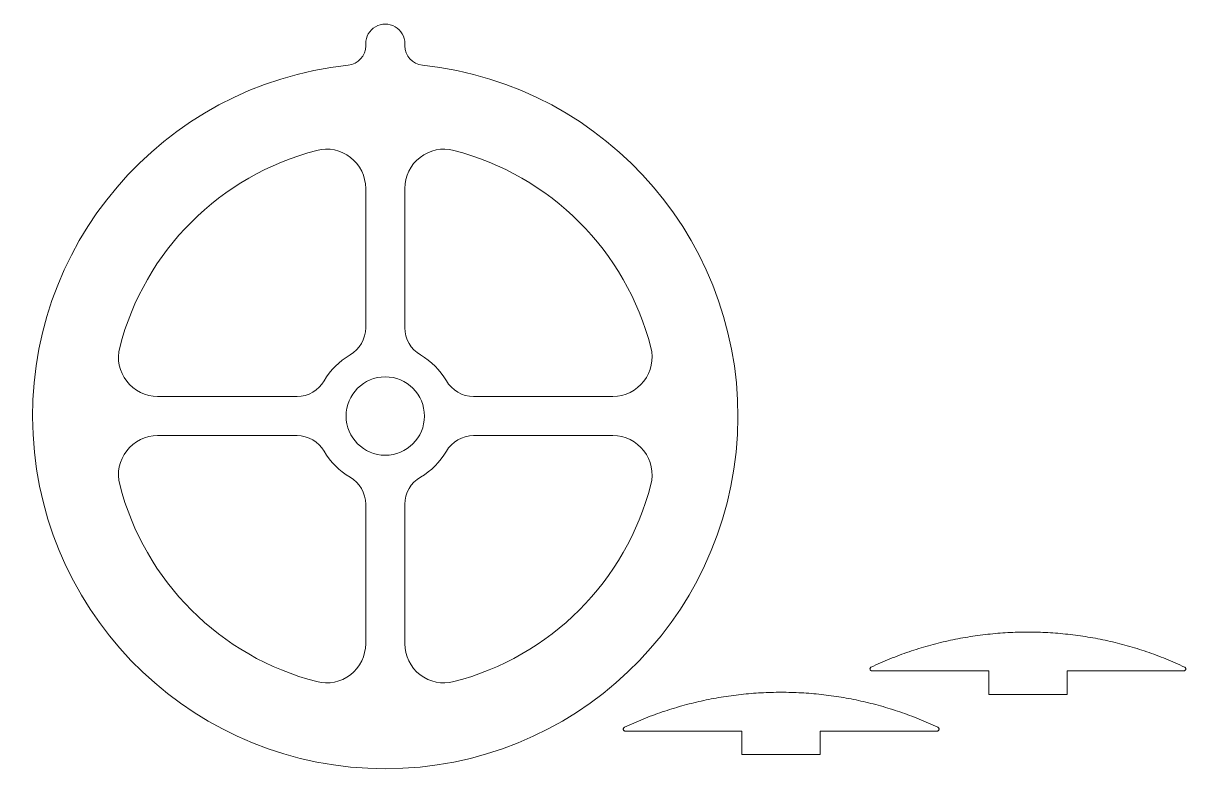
# Model space of a CAD drawing. Header units: millimetres. Extents: x -386 to 231, y -1182 to 269.
# Drawn here: x -380.7 to -232.4, y -567.2 to -472.1 of the extents above; entities that cross this region are included whole.
import ezdxf

# ---------------------------------------------------------------- set-up
doc = ezdxf.new("R2010")
doc.units = ezdxf.units.MM
doc.header["$MEASUREMENT"] = 0
doc.layers.add('3MM_ACCENTS', color=7, linetype='Continuous')

msp = doc.modelspace()

# ---------------------------------------------------------------- linework, layer by layer
at = {"layer": '3MM_ACCENTS', "color": 240, "lineweight": 9}
for points, knots in [([(-329.7937, -477.4473), (-305.9953, -479.9665), (-288.3317, -500.6713), (-289.5931, -524.5692), (-289.5931, -524.5692), (-290.8545, -548.467), (-310.5995, -567.1974), (-334.5307, -567.1973), (-334.5307, -567.1973), (-358.4618, -567.1972), (-378.2067, -548.4668), (-379.468, -524.5689), (-379.468, -524.5689), (-380.7293, -500.6711), (-363.0656, -479.9664), (-339.2674, -477.4473), (-339.2674, -477.4473), (-337.9957, -477.3127), (-337.0305, -476.24), (-337.0305, -474.9612), (-337.0305, -474.9612), (-337.0305, -474.9612), (-337.0305, -474.6973), (-337.0305, -474.6973), (-337.0305, -474.6973), (-337.0305, -473.8041), (-336.554, -472.9788), (-335.7805, -472.5322), (-335.7805, -472.5322), (-335.007, -472.0857), (-334.054, -472.0857), (-333.2805, -472.5322), (-333.2805, -472.5322), (-332.507, -472.9788), (-332.0305, -473.8041), (-332.0305, -474.6973), (-332.0305, -474.6973), (-332.0305, -474.6973), (-332.0305, -474.9612), (-332.0305, -474.9612), (-332.0305, -474.9612), (-332.0305, -476.24), (-331.0654, -477.3127), (-329.7937, -477.4473)], [0, 0, 0, 0, 0.08333333, 0.08333333, 0.08333333, 0.08333333, 0.16666667, 0.16666667, 0.16666667, 0.16666667, 0.25, 0.25, 0.25, 0.25, 0.33333333, 0.33333333, 0.33333333, 0.33333333, 0.41666667, 0.41666667, 0.41666667, 0.41666667, 0.5, 0.5, 0.5, 0.5, 0.58333333, 0.58333333, 0.58333333, 0.58333333, 0.66666667, 0.66666667, 0.66666667, 0.66666667, 0.75, 0.75, 0.75, 0.75, 0.83333333, 0.83333333, 0.83333333, 0.83333333, 1, 1, 1, 1]), ([(-343.2805, -488.3087), (-341.7832, -487.9221), (-340.1912, -488.2501), (-338.9687, -489.1971), (-338.9687, -489.1971), (-337.7461, -490.1441), (-337.0305, -491.6035), (-337.0305, -493.1499), (-337.0305, -493.1499), (-337.0305, -493.1499), (-337.0305, -510.9389), (-337.0305, -510.9389), (-337.0305, -510.9389), (-337.0306, -512.368), (-337.7929, -513.6885), (-339.0305, -514.4031), (-339.0305, -514.4031), (-340.3987, -515.193), (-341.5349, -516.3291), (-342.3248, -517.6973), (-342.3248, -517.6973), (-343.0393, -518.9349), (-344.3598, -519.6973), (-345.7889, -519.6973), (-345.7889, -519.6973), (-345.7889, -519.6973), (-363.5779, -519.6973), (-363.5779, -519.6973), (-363.5779, -519.6973), (-365.1244, -519.6973), (-366.5838, -518.9817), (-367.5308, -517.7591), (-367.5308, -517.7591), (-368.4778, -516.5366), (-368.8058, -514.9446), (-368.4191, -513.4473), (-368.4191, -513.4473), (-365.236, -501.119), (-355.6089, -491.4919), (-343.2805, -488.3087)], [0, 0, 0, 0, 0.09090909, 0.09090909, 0.09090909, 0.09090909, 0.18181818, 0.18181818, 0.18181818, 0.18181818, 0.27272727, 0.27272727, 0.27272727, 0.27272727, 0.36363636, 0.36363636, 0.36363636, 0.36363636, 0.45454545, 0.45454545, 0.45454545, 0.45454545, 0.54545455, 0.54545455, 0.54545455, 0.54545455, 0.63636364, 0.63636364, 0.63636364, 0.63636364, 0.72727273, 0.72727273, 0.72727273, 0.72727273, 0.81818182, 0.81818182, 0.81818182, 0.81818182, 1, 1, 1, 1]), ([(-332.0305, -493.1499), (-332.0305, -491.6035), (-331.315, -490.1441), (-330.0924, -489.1971), (-330.0924, -489.1971), (-328.8698, -488.2501), (-327.2779, -487.9221), (-325.7805, -488.3087), (-325.7805, -488.3087), (-313.4522, -491.4919), (-303.8251, -501.119), (-300.6419, -513.4473), (-300.6419, -513.4473), (-300.2553, -514.9447), (-300.5833, -516.5366), (-301.5303, -517.7591), (-301.5303, -517.7591), (-302.4773, -518.9817), (-303.9367, -519.6973), (-305.4832, -519.6973), (-305.4832, -519.6973), (-305.4832, -519.6973), (-323.2722, -519.6973), (-323.2722, -519.6973), (-323.2722, -519.6973), (-324.7013, -519.6973), (-326.0218, -518.9349), (-326.7363, -517.6973), (-326.7363, -517.6973), (-327.5262, -516.3291), (-328.6624, -515.193), (-330.0305, -514.4031), (-330.0305, -514.4031), (-331.2681, -513.6885), (-332.0305, -512.368), (-332.0305, -510.9389), (-332.0305, -510.9389), (-332.0305, -510.9389), (-332.0305, -493.1499), (-332.0305, -493.1499)], [0, 0, 0, 0, 0.09090909, 0.09090909, 0.09090909, 0.09090909, 0.18181818, 0.18181818, 0.18181818, 0.18181818, 0.27272727, 0.27272727, 0.27272727, 0.27272727, 0.36363636, 0.36363636, 0.36363636, 0.36363636, 0.45454545, 0.45454545, 0.45454545, 0.45454545, 0.54545455, 0.54545455, 0.54545455, 0.54545455, 0.63636364, 0.63636364, 0.63636364, 0.63636364, 0.72727273, 0.72727273, 0.72727273, 0.72727273, 0.81818182, 0.81818182, 0.81818182, 0.81818182, 1, 1, 1, 1]), ([(-329.5305, -522.1973), (-329.5305, -519.4359), (-331.7691, -517.1973), (-334.5305, -517.1973), (-334.5305, -517.1973), (-337.292, -517.1973), (-339.5305, -519.4359), (-339.5305, -522.1973), (-339.5305, -522.1973), (-339.5306, -524.9587), (-337.292, -527.1973), (-334.5306, -527.1973), (-334.5306, -527.1973), (-331.7691, -527.1973), (-329.5306, -524.9588), (-329.5305, -522.1973)], [0, 0, 0, 0, 0.2, 0.2, 0.2, 0.2, 0.4, 0.4, 0.4, 0.4, 0.6, 0.6, 0.6, 0.6, 1, 1, 1, 1]), ([(-337.0305, -551.2447), (-337.0306, -552.7911), (-337.7461, -554.2505), (-338.9687, -555.1975), (-338.9687, -555.1975), (-340.1913, -556.1445), (-341.7832, -556.4725), (-343.2805, -556.0859), (-343.2805, -556.0859), (-355.6089, -552.9027), (-365.236, -543.2756), (-368.4191, -530.9473), (-368.4191, -530.9473), (-368.8058, -529.45), (-368.4778, -527.858), (-367.5308, -526.6354), (-367.5308, -526.6354), (-366.5838, -525.4129), (-365.1244, -524.6973), (-363.5779, -524.6973), (-363.5779, -524.6973), (-363.5779, -524.6973), (-345.7889, -524.6973), (-345.7889, -524.6973), (-345.7889, -524.6973), (-344.3598, -524.6973), (-343.0393, -525.4597), (-342.3248, -526.6973), (-342.3248, -526.6973), (-341.5349, -528.0655), (-340.3987, -529.2016), (-339.0305, -529.9915), (-339.0305, -529.9915), (-337.7929, -530.7061), (-337.0305, -532.0266), (-337.0305, -533.4556), (-337.0305, -533.4556), (-337.0305, -533.4556), (-337.0305, -551.2447), (-337.0305, -551.2447)], [0, 0, 0, 0, 0.09090909, 0.09090909, 0.09090909, 0.09090909, 0.18181818, 0.18181818, 0.18181818, 0.18181818, 0.27272727, 0.27272727, 0.27272727, 0.27272727, 0.36363636, 0.36363636, 0.36363636, 0.36363636, 0.45454545, 0.45454545, 0.45454545, 0.45454545, 0.54545455, 0.54545455, 0.54545455, 0.54545455, 0.63636364, 0.63636364, 0.63636364, 0.63636364, 0.72727273, 0.72727273, 0.72727273, 0.72727273, 0.81818182, 0.81818182, 0.81818182, 0.81818182, 1, 1, 1, 1]), ([(-305.4831, -524.6973), (-303.9367, -524.6973), (-302.4773, -525.4129), (-301.5303, -526.6355), (-301.5303, -526.6355), (-300.5833, -527.858), (-300.2553, -529.45), (-300.6419, -530.9473), (-300.6419, -530.9473), (-303.8251, -543.2756), (-313.4522, -552.9027), (-325.7805, -556.0859), (-325.7805, -556.0859), (-327.2779, -556.4725), (-328.8698, -556.1445), (-330.0924, -555.1975), (-330.0924, -555.1975), (-331.315, -554.2505), (-332.0305, -552.7911), (-332.0305, -551.2447), (-332.0305, -551.2447), (-332.0305, -551.2447), (-332.0305, -533.4556), (-332.0305, -533.4556), (-332.0305, -533.4556), (-332.0305, -532.0266), (-331.2681, -530.7061), (-330.0305, -529.9915), (-330.0305, -529.9915), (-328.6624, -529.2016), (-327.5262, -528.0655), (-326.7363, -526.6973), (-326.7363, -526.6973), (-326.0218, -525.4597), (-324.7013, -524.6973), (-323.2722, -524.6973), (-323.2722, -524.6973), (-323.2722, -524.6973), (-305.4831, -524.6973), (-305.4831, -524.6973)], [0, 0, 0, 0, 0.09090909, 0.09090909, 0.09090909, 0.09090909, 0.18181818, 0.18181818, 0.18181818, 0.18181818, 0.27272727, 0.27272727, 0.27272727, 0.27272727, 0.36363636, 0.36363636, 0.36363636, 0.36363636, 0.45454545, 0.45454545, 0.45454545, 0.45454545, 0.54545455, 0.54545455, 0.54545455, 0.54545455, 0.63636364, 0.63636364, 0.63636364, 0.63636364, 0.72727273, 0.72727273, 0.72727273, 0.72727273, 0.81818182, 0.81818182, 0.81818182, 0.81818182, 1, 1, 1, 1]), ([(-272.5284, -554.2303), (-272.5284, -554.2303), (-272.2311, -554.0918), (-272.2311, -554.0918), (-272.2311, -554.0918), (-272.2311, -554.0918), (-271.9331, -553.9554), (-271.9331, -553.9554), (-271.9331, -553.9554), (-271.9331, -553.9554), (-271.6345, -553.8212), (-271.6345, -553.8212), (-271.6345, -553.8212), (-271.6345, -553.8212), (-271.3351, -553.6892), (-271.3351, -553.6892), (-271.3351, -553.6892), (-271.3351, -553.6892), (-271.035, -553.5594), (-271.035, -553.5594), (-271.035, -553.5594), (-271.035, -553.5594), (-270.7343, -553.4318), (-270.7343, -553.4318), (-270.7343, -553.4318), (-270.7343, -553.4318), (-270.4329, -553.3062), (-270.4329, -553.3062), (-270.4329, -553.3062), (-270.4329, -553.3062), (-270.1308, -553.183), (-270.1308, -553.183), (-270.1308, -553.183), (-270.1308, -553.183), (-269.8281, -553.062), (-269.8281, -553.062), (-269.8281, -553.062), (-269.8281, -553.062), (-269.5248, -552.943), (-269.5248, -552.943), (-269.5248, -552.943), (-269.5248, -552.943), (-269.2208, -552.8263), (-269.2208, -552.8263), (-269.2208, -552.8263), (-269.2208, -552.8263), (-268.9163, -552.7118), (-268.9163, -552.7118), (-268.9163, -552.7118), (-268.9163, -552.7118), (-268.6111, -552.5994), (-268.6111, -552.5994), (-268.6111, -552.5994), (-268.6111, -552.5994), (-268.3054, -552.4892), (-268.3054, -552.4892), (-268.3054, -552.4892), (-268.3054, -552.4892), (-267.9991, -552.3812), (-267.9991, -552.3812), (-267.9991, -552.3812), (-267.9991, -552.3812), (-267.6922, -552.2754), (-267.6922, -552.2754), (-267.6922, -552.2754), (-267.6922, -552.2754), (-267.3848, -552.1717), (-267.3848, -552.1717), (-267.3848, -552.1717), (-267.3848, -552.1717), (-267.0768, -552.0703), (-267.0768, -552.0703), (-267.0768, -552.0703), (-267.0768, -552.0703), (-266.7683, -551.9711), (-266.7683, -551.9711), (-266.7683, -551.9711), (-266.7683, -551.9711), (-266.4593, -551.874), (-266.4593, -551.874), (-266.4593, -551.874), (-266.4593, -551.874), (-266.1498, -551.7791), (-266.1498, -551.7791), (-266.1498, -551.7791), (-266.1498, -551.7791), (-265.8398, -551.6862), (-265.8398, -551.6862), (-265.8398, -551.6862), (-265.8398, -551.6862), (-265.5294, -551.5958), (-265.5294, -551.5958), (-265.5294, -551.5958), (-265.5294, -551.5958), (-265.2184, -551.5073), (-265.2184, -551.5073), (-265.2184, -551.5073), (-265.2184, -551.5073), (-264.907, -551.4212), (-264.907, -551.4212), (-264.907, -551.4212), (-264.907, -551.4212), (-264.5951, -551.3372), (-264.5951, -551.3372), (-264.5951, -551.3372), (-264.5951, -551.3372), (-264.2829, -551.2554), (-264.2829, -551.2554), (-264.2829, -551.2554), (-264.2829, -551.2554), (-263.9701, -551.1758), (-263.9701, -551.1758), (-263.9701, -551.1758), (-263.9701, -551.1758), (-263.657, -551.0983), (-263.657, -551.0983), (-263.657, -551.0983), (-263.657, -551.0983), (-263.3435, -551.0231), (-263.3435, -551.0231), (-263.3435, -551.0231), (-263.3435, -551.0231), (-263.0296, -550.95), (-263.0296, -550.95), (-263.0296, -550.95), (-263.0296, -550.95), (-262.7153, -550.8791), (-262.7153, -550.8791), (-262.7153, -550.8791), (-262.7153, -550.8791), (-262.4006, -550.8103), (-262.4006, -550.8103), (-262.4006, -550.8103), (-262.4006, -550.8103), (-262.0856, -550.7437), (-262.0856, -550.7437), (-262.0856, -550.7437), (-262.0856, -550.7437), (-261.7702, -550.6794), (-261.7702, -550.6794), (-261.7702, -550.6794), (-261.7702, -550.6794), (-261.4545, -550.6172), (-261.4545, -550.6172), (-261.4545, -550.6172), (-261.4545, -550.6172), (-261.1385, -550.5572), (-261.1385, -550.5572), (-261.1385, -550.5572), (-261.1385, -550.5572), (-260.8222, -550.4994), (-260.8222, -550.4994), (-260.8222, -550.4994), (-260.8222, -550.4994), (-260.5056, -550.4438), (-260.5056, -550.4438), (-260.5056, -550.4438), (-260.5056, -550.4438), (-260.1887, -550.3903), (-260.1887, -550.3903), (-260.1887, -550.3903), (-260.1887, -550.3903), (-259.8715, -550.3391), (-259.8715, -550.3391), (-259.8715, -550.3391), (-259.8715, -550.3391), (-259.5541, -550.2899), (-259.5541, -550.2899), (-259.5541, -550.2899), (-259.5541, -550.2899), (-259.2364, -550.2431), (-259.2364, -550.2431), (-259.2364, -550.2431), (-259.2364, -550.2431), (-258.9184, -550.1983), (-258.9184, -550.1983), (-258.9184, -550.1983), (-258.9184, -550.1983), (-258.6002, -550.1558), (-258.6002, -550.1558), (-258.6002, -550.1558), (-258.6002, -550.1558), (-258.2819, -550.1154), (-258.2819, -550.1154), (-258.2819, -550.1154), (-258.2819, -550.1154), (-257.9633, -550.0772), (-257.9633, -550.0772), (-257.9633, -550.0772), (-257.9633, -550.0772), (-257.6445, -550.0412), (-257.6445, -550.0412), (-257.6445, -550.0412), (-257.6445, -550.0412), (-257.3255, -550.0073), (-257.3255, -550.0073), (-257.3255, -550.0073), (-257.3255, -550.0073), (-257.0064, -549.9758), (-257.0064, -549.9758), (-257.0064, -549.9758), (-257.0064, -549.9758), (-256.6871, -549.9463), (-256.6871, -549.9463), (-256.6871, -549.9463), (-256.6871, -549.9463), (-256.3676, -549.919), (-256.3676, -549.919), (-256.3676, -549.919), (-256.3676, -549.919), (-256.048, -549.894), (-256.048, -549.894), (-256.048, -549.894), (-256.048, -549.894), (-255.7283, -549.871), (-255.7283, -549.871), (-255.7283, -549.871), (-255.7283, -549.871), (-255.4085, -549.8503), (-255.4085, -549.8503), (-255.4085, -549.8503), (-255.4085, -549.8503), (-255.0886, -549.8318), (-255.0886, -549.8318), (-255.0886, -549.8318), (-255.0886, -549.8318), (-254.7685, -549.8154), (-254.7685, -549.8154), (-254.7685, -549.8154), (-254.7685, -549.8154), (-254.4484, -549.8013), (-254.4484, -549.8013), (-254.4484, -549.8013), (-254.4484, -549.8013), (-254.1283, -549.7893), (-254.1283, -549.7893), (-254.1283, -549.7893), (-254.1283, -549.7893), (-253.808, -549.7794), (-253.808, -549.7794), (-253.808, -549.7794), (-253.808, -549.7794), (-253.4878, -549.7718), (-253.4878, -549.7718), (-253.4878, -549.7718), (-253.4878, -549.7718), (-253.1675, -549.7663), (-253.1675, -549.7663), (-253.1675, -549.7663), (-253.1675, -549.7663), (-252.8471, -549.7631), (-252.8471, -549.7631), (-252.8471, -549.7631), (-252.8471, -549.7631), (-252.5268, -549.762), (-252.5268, -549.762), (-252.5268, -549.762), (-252.5268, -549.762), (-252.2064, -549.7631), (-252.2064, -549.7631), (-252.2064, -549.7631), (-252.2064, -549.7631), (-251.8861, -549.7663), (-251.8861, -549.7663), (-251.8861, -549.7663), (-251.8861, -549.7663), (-251.5658, -549.7718), (-251.5658, -549.7718), (-251.5658, -549.7718), (-251.5658, -549.7718), (-251.2455, -549.7794), (-251.2455, -549.7794), (-251.2455, -549.7794), (-251.2455, -549.7794), (-250.9253, -549.7893), (-250.9253, -549.7893), (-250.9253, -549.7893), (-250.9253, -549.7893), (-250.6051, -549.8013), (-250.6051, -549.8013), (-250.6051, -549.8013), (-250.6051, -549.8013), (-250.285, -549.8154), (-250.285, -549.8154), (-250.285, -549.8154), (-250.285, -549.8154), (-249.965, -549.8318), (-249.965, -549.8318), (-249.965, -549.8318), (-249.965, -549.8318), (-249.6451, -549.8504), (-249.6451, -549.8504), (-249.6451, -549.8504), (-249.6451, -549.8504), (-249.3252, -549.871), (-249.3252, -549.871), (-249.3252, -549.871), (-249.3252, -549.871), (-249.0055, -549.894), (-249.0055, -549.894), (-249.0055, -549.894), (-249.0055, -549.894), (-248.6859, -549.919), (-248.6859, -549.919), (-248.6859, -549.919), (-248.6859, -549.919), (-248.3665, -549.9464), (-248.3665, -549.9464), (-248.3665, -549.9464), (-248.3665, -549.9464), (-248.0472, -549.9758), (-248.0472, -549.9758), (-248.0472, -549.9758), (-248.0472, -549.9758), (-247.728, -550.0073), (-247.728, -550.0073), (-247.728, -550.0073), (-247.728, -550.0073), (-247.4091, -550.0413), (-247.4091, -550.0413), (-247.4091, -550.0413), (-247.4091, -550.0413), (-247.0903, -550.0773), (-247.0903, -550.0773), (-247.0903, -550.0773), (-247.0903, -550.0773), (-246.7717, -550.1154), (-246.7717, -550.1154), (-246.7717, -550.1154), (-246.7717, -550.1154), (-246.4533, -550.1558), (-246.4533, -550.1558), (-246.4533, -550.1558), (-246.4533, -550.1558), (-246.1351, -550.1984), (-246.1351, -550.1984), (-246.1351, -550.1984), (-246.1351, -550.1984), (-245.8172, -550.2431), (-245.8172, -550.2431), (-245.8172, -550.2431), (-245.8172, -550.2431), (-245.4995, -550.2899), (-245.4995, -550.2899), (-245.4995, -550.2899), (-245.4995, -550.2899), (-245.1821, -550.3391), (-245.1821, -550.3391), (-245.1821, -550.3391), (-245.1821, -550.3391), (-244.8649, -550.3904), (-244.8649, -550.3904), (-244.8649, -550.3904), (-244.8649, -550.3904), (-244.548, -550.4438), (-244.548, -550.4438), (-244.548, -550.4438), (-244.548, -550.4438), (-244.2314, -550.4995), (-244.2314, -550.4995), (-244.2314, -550.4995), (-244.2314, -550.4995), (-243.915, -550.5573), (-243.915, -550.5573), (-243.915, -550.5573), (-243.915, -550.5573), (-243.599, -550.6173), (-243.599, -550.6173), (-243.599, -550.6173), (-243.599, -550.6173), (-243.2833, -550.6794), (-243.2833, -550.6794), (-243.2833, -550.6794), (-243.2833, -550.6794), (-242.968, -550.7437), (-242.968, -550.7437), (-242.968, -550.7437), (-242.968, -550.7437), (-242.653, -550.8103), (-242.653, -550.8103), (-242.653, -550.8103), (-242.653, -550.8103), (-242.3383, -550.8791), (-242.3383, -550.8791), (-242.3383, -550.8791), (-242.3383, -550.8791), (-242.024, -550.95), (-242.024, -550.95), (-242.024, -550.95), (-242.024, -550.95), (-241.7101, -551.0231), (-241.7101, -551.0231), (-241.7101, -551.0231), (-241.7101, -551.0231), (-241.3966, -551.0984), (-241.3966, -551.0984), (-241.3966, -551.0984), (-241.3966, -551.0984), (-241.0834, -551.1758), (-241.0834, -551.1758), (-241.0834, -551.1758), (-241.0834, -551.1758), (-240.7707, -551.2555), (-240.7707, -551.2555), (-240.7707, -551.2555), (-240.7707, -551.2555), (-240.4584, -551.3373), (-240.4584, -551.3373), (-240.4584, -551.3373), (-240.4584, -551.3373), (-240.1466, -551.4213), (-240.1466, -551.4213), (-240.1466, -551.4213), (-240.1466, -551.4213), (-239.8352, -551.5075), (-239.8352, -551.5075), (-239.8352, -551.5075), (-239.8352, -551.5075), (-239.5242, -551.5958), (-239.5242, -551.5958), (-239.5242, -551.5958), (-239.5242, -551.5958), (-239.2138, -551.6864), (-239.2138, -551.6864), (-239.2138, -551.6864), (-239.2138, -551.6864), (-238.9038, -551.7791), (-238.9038, -551.7791), (-238.9038, -551.7791), (-238.9038, -551.7791), (-238.5943, -551.874), (-238.5943, -551.874), (-238.5943, -551.874), (-238.5943, -551.874), (-238.2853, -551.9711), (-238.2853, -551.9711), (-238.2853, -551.9711), (-238.2853, -551.9711), (-237.9768, -552.0704), (-237.9768, -552.0704), (-237.9768, -552.0704), (-237.9768, -552.0704), (-237.6688, -552.1717), (-237.6688, -552.1717), (-237.6688, -552.1717), (-237.6688, -552.1717), (-237.3614, -552.2755), (-237.3614, -552.2755), (-237.3614, -552.2755), (-237.3614, -552.2755), (-237.0545, -552.3813), (-237.0545, -552.3813), (-237.0545, -552.3813), (-237.0545, -552.3813), (-236.7482, -552.4892), (-236.7482, -552.4892), (-236.7482, -552.4892), (-236.7482, -552.4892), (-236.4425, -552.5995), (-236.4425, -552.5995), (-236.4425, -552.5995), (-236.4425, -552.5995), (-236.1373, -552.7119), (-236.1373, -552.7119), (-236.1373, -552.7119), (-236.1373, -552.7119), (-235.8328, -552.8264), (-235.8328, -552.8264), (-235.8328, -552.8264), (-235.8328, -552.8264), (-235.5288, -552.943), (-235.5288, -552.943), (-235.5288, -552.943), (-235.5288, -552.943), (-235.2255, -553.062), (-235.2255, -553.062), (-235.2255, -553.062), (-235.2255, -553.062), (-234.9228, -553.1831), (-234.9228, -553.1831), (-234.9228, -553.1831), (-234.9228, -553.1831), (-234.6207, -553.3064), (-234.6207, -553.3064), (-234.6207, -553.3064), (-234.6207, -553.3064), (-234.3193, -553.4319), (-234.3193, -553.4319), (-234.3193, -553.4319), (-234.3193, -553.4319), (-234.0186, -553.5594), (-234.0186, -553.5594), (-234.0186, -553.5594), (-234.0186, -553.5594), (-233.7185, -553.6893), (-233.7185, -553.6893), (-233.7185, -553.6893), (-233.7185, -553.6893), (-233.4192, -553.8213), (-233.4192, -553.8213), (-233.4192, -553.8213), (-233.4192, -553.8213), (-233.1205, -553.9555), (-233.1205, -553.9555), (-233.1205, -553.9555), (-233.1205, -553.9555), (-232.8225, -554.0919), (-232.8225, -554.0919), (-232.8225, -554.0919), (-232.8225, -554.0919), (-232.5253, -554.2304), (-232.5253, -554.2304), (-232.5253, -554.2304), (-232.5253, -554.2304), (-232.487, -554.2525), (-232.487, -554.2525), (-232.487, -554.2525), (-232.487, -554.2525), (-232.4539, -554.28), (-232.4539, -554.28), (-232.4539, -554.28), (-232.4539, -554.28), (-232.4264, -554.3121), (-232.4264, -554.3121), (-232.4264, -554.3121), (-232.4264, -554.3121), (-232.4048, -554.3481), (-232.4048, -554.3481), (-232.4048, -554.3481), (-232.4048, -554.3481), (-232.3896, -554.3871), (-232.3896, -554.3871), (-232.3896, -554.3871), (-232.3896, -554.3871), (-232.381, -554.4285), (-232.381, -554.4285), (-232.381, -554.4285), (-232.381, -554.4285), (-232.3795, -554.4716), (-232.3795, -554.4716), (-232.3795, -554.4716), (-232.3795, -554.4716), (-232.3855, -554.5154), (-232.3855, -554.5154), (-232.3855, -554.5154), (-232.3855, -554.5154), (-232.3987, -554.5577), (-232.3987, -554.5577), (-232.3987, -554.5577), (-232.3987, -554.5577), (-232.4183, -554.5961), (-232.4183, -554.5961), (-232.4183, -554.5961), (-232.4183, -554.5961), (-232.4436, -554.6301), (-232.4436, -554.6301), (-232.4436, -554.6301), (-232.4436, -554.6301), (-232.4741, -554.659), (-232.4741, -554.659), (-232.4741, -554.659), (-232.4741, -554.659), (-232.5089, -554.6825), (-232.5089, -554.6825), (-232.5089, -554.6825), (-232.5089, -554.6825), (-232.5476, -554.6998), (-232.5476, -554.6998), (-232.5476, -554.6998), (-232.5476, -554.6998), (-232.5893, -554.7107), (-232.5893, -554.7107), (-232.5893, -554.7107), (-232.5893, -554.7107), (-232.6335, -554.7143), (-232.6335, -554.7143), (-232.6335, -554.7143), (-232.6335, -554.7143), (-247.5269, -554.7143), (-247.5269, -554.7143), (-247.5269, -554.7143), (-247.5269, -554.7143), (-247.5269, -557.7143), (-247.5269, -557.7143), (-247.5269, -557.7143), (-247.5269, -557.7143), (-257.5269, -557.7143), (-257.5269, -557.7143), (-257.5269, -557.7143), (-257.5269, -557.7143), (-257.5269, -554.7143), (-257.5269, -554.7143), (-257.5269, -554.7143), (-257.5269, -554.7143), (-272.4202, -554.7143), (-272.4202, -554.7143), (-272.4202, -554.7143), (-272.4202, -554.7143), (-272.4644, -554.7107), (-272.4644, -554.7107), (-272.4644, -554.7107), (-272.4644, -554.7107), (-272.5061, -554.6998), (-272.5061, -554.6998), (-272.5061, -554.6998), (-272.5061, -554.6998), (-272.5447, -554.6824), (-272.5447, -554.6824), (-272.5447, -554.6824), (-272.5447, -554.6824), (-272.5796, -554.659), (-272.5796, -554.659), (-272.5796, -554.659), (-272.5796, -554.659), (-272.61, -554.63), (-272.61, -554.63), (-272.61, -554.63), (-272.61, -554.63), (-272.6354, -554.596), (-272.6354, -554.596), (-272.6354, -554.596), (-272.6354, -554.596), (-272.655, -554.5576), (-272.655, -554.5576), (-272.655, -554.5576), (-272.655, -554.5576), (-272.6682, -554.5152), (-272.6682, -554.5152), (-272.6682, -554.5152), (-272.6682, -554.5152), (-272.6741, -554.4714), (-272.6741, -554.4714), (-272.6741, -554.4714), (-272.6741, -554.4714), (-272.6725, -554.4284), (-272.6725, -554.4284), (-272.6725, -554.4284), (-272.6725, -554.4284), (-272.664, -554.387), (-272.664, -554.387), (-272.664, -554.387), (-272.664, -554.387), (-272.6487, -554.3479), (-272.6487, -554.3479), (-272.6487, -554.3479), (-272.6487, -554.3479), (-272.6272, -554.312), (-272.6272, -554.312), (-272.6272, -554.312), (-272.6272, -554.312), (-272.5997, -554.2799), (-272.5997, -554.2799), (-272.5997, -554.2799), (-272.5997, -554.2799), (-272.5666, -554.2524), (-272.5666, -554.2524), (-272.5666, -554.2524), (-272.5666, -554.2524), (-272.5284, -554.2303), (-272.5284, -554.2303)], [0, 0, 0, 0, 0.0060241, 0.0060241, 0.0060241, 0.0060241, 0.01204819, 0.01204819, 0.01204819, 0.01204819, 0.01807229, 0.01807229, 0.01807229, 0.01807229, 0.02409639, 0.02409639, 0.02409639, 0.02409639, 0.03012048, 0.03012048, 0.03012048, 0.03012048, 0.03614458, 0.03614458, 0.03614458, 0.03614458, 0.04216867, 0.04216867, 0.04216867, 0.04216867, 0.04819277, 0.04819277, 0.04819277, 0.04819277, 0.05421687, 0.05421687, 0.05421687, 0.05421687, 0.06024096, 0.06024096, 0.06024096, 0.06024096, 0.06626506, 0.06626506, 0.06626506, 0.06626506, 0.07228916, 0.07228916, 0.07228916, 0.07228916, 0.07831325, 0.07831325, 0.07831325, 0.07831325, 0.08433735, 0.08433735, 0.08433735, 0.08433735, 0.09036145, 0.09036145, 0.09036145, 0.09036145, 0.09638554, 0.09638554, 0.09638554, 0.09638554, 0.10240964, 0.10240964, 0.10240964, 0.10240964, 0.10843373, 0.10843373, 0.10843373, 0.10843373, 0.11445783, 0.11445783, 0.11445783, 0.11445783, 0.12048193, 0.12048193, 0.12048193, 0.12048193, 0.12650602, 0.12650602, 0.12650602, 0.12650602, 0.13253012, 0.13253012, 0.13253012, 0.13253012, 0.13855422, 0.13855422, 0.13855422, 0.13855422, 0.14457831, 0.14457831, 0.14457831, 0.14457831, 0.15060241, 0.15060241, 0.15060241, 0.15060241, 0.15662651, 0.15662651, 0.15662651, 0.15662651, 0.1626506, 0.1626506, 0.1626506, 0.1626506, 0.1686747, 0.1686747, 0.1686747, 0.1686747, 0.1746988, 0.1746988, 0.1746988, 0.1746988, 0.18072289, 0.18072289, 0.18072289, 0.18072289, 0.18674699, 0.18674699, 0.18674699, 0.18674699, 0.19277108, 0.19277108, 0.19277108, 0.19277108, 0.19879518, 0.19879518, 0.19879518, 0.19879518, 0.20481928, 0.20481928, 0.20481928, 0.20481928, 0.21084337, 0.21084337, 0.21084337, 0.21084337, 0.21686747, 0.21686747, 0.21686747, 0.21686747, 0.22289157, 0.22289157, 0.22289157, 0.22289157, 0.22891566, 0.22891566, 0.22891566, 0.22891566, 0.23493976, 0.23493976, 0.23493976, 0.23493976, 0.24096386, 0.24096386, 0.24096386, 0.24096386, 0.24698795, 0.24698795, 0.24698795, 0.24698795, 0.25301205, 0.25301205, 0.25301205, 0.25301205, 0.25903614, 0.25903614, 0.25903614, 0.25903614, 0.26506024, 0.26506024, 0.26506024, 0.26506024, 0.27108434, 0.27108434, 0.27108434, 0.27108434, 0.27710843, 0.27710843, 0.27710843, 0.27710843, 0.28313253, 0.28313253, 0.28313253, 0.28313253, 0.28915663, 0.28915663, 0.28915663, 0.28915663, 0.29518072, 0.29518072, 0.29518072, 0.29518072, 0.30120482, 0.30120482, 0.30120482, 0.30120482, 0.30722892, 0.30722892, 0.30722892, 0.30722892, 0.31325301, 0.31325301, 0.31325301, 0.31325301, 0.31927711, 0.31927711, 0.31927711, 0.31927711, 0.3253012, 0.3253012, 0.3253012, 0.3253012, 0.3313253, 0.3313253, 0.3313253, 0.3313253, 0.3373494, 0.3373494, 0.3373494, 0.3373494, 0.34337349, 0.34337349, 0.34337349, 0.34337349, 0.34939759, 0.34939759, 0.34939759, 0.34939759, 0.35542169, 0.35542169, 0.35542169, 0.35542169, 0.36144578, 0.36144578, 0.36144578, 0.36144578, 0.36746988, 0.36746988, 0.36746988, 0.36746988, 0.37349398, 0.37349398, 0.37349398, 0.37349398, 0.37951807, 0.37951807, 0.37951807, 0.37951807, 0.38554217, 0.38554217, 0.38554217, 0.38554217, 0.39156627, 0.39156627, 0.39156627, 0.39156627, 0.39759036, 0.39759036, 0.39759036, 0.39759036, 0.40361446, 0.40361446, 0.40361446, 0.40361446, 0.40963855, 0.40963855, 0.40963855, 0.40963855, 0.41566265, 0.41566265, 0.41566265, 0.41566265, 0.42168675, 0.42168675, 0.42168675, 0.42168675, 0.42771084, 0.42771084, 0.42771084, 0.42771084, 0.43373494, 0.43373494, 0.43373494, 0.43373494, 0.43975904, 0.43975904, 0.43975904, 0.43975904, 0.44578313, 0.44578313, 0.44578313, 0.44578313, 0.45180723, 0.45180723, 0.45180723, 0.45180723, 0.45783133, 0.45783133, 0.45783133, 0.45783133, 0.46385542, 0.46385542, 0.46385542, 0.46385542, 0.46987952, 0.46987952, 0.46987952, 0.46987952, 0.47590361, 0.47590361, 0.47590361, 0.47590361, 0.48192771, 0.48192771, 0.48192771, 0.48192771, 0.48795181, 0.48795181, 0.48795181, 0.48795181, 0.4939759, 0.4939759, 0.4939759, 0.4939759, 0.5, 0.5, 0.5, 0.5, 0.5060241, 0.5060241, 0.5060241, 0.5060241, 0.51204819, 0.51204819, 0.51204819, 0.51204819, 0.51807229, 0.51807229, 0.51807229, 0.51807229, 0.52409639, 0.52409639, 0.52409639, 0.52409639, 0.53012048, 0.53012048, 0.53012048, 0.53012048, 0.53614458, 0.53614458, 0.53614458, 0.53614458, 0.54216867, 0.54216867, 0.54216867, 0.54216867, 0.54819277, 0.54819277, 0.54819277, 0.54819277, 0.55421687, 0.55421687, 0.55421687, 0.55421687, 0.56024096, 0.56024096, 0.56024096, 0.56024096, 0.56626506, 0.56626506, 0.56626506, 0.56626506, 0.57228916, 0.57228916, 0.57228916, 0.57228916, 0.57831325, 0.57831325, 0.57831325, 0.57831325, 0.58433735, 0.58433735, 0.58433735, 0.58433735, 0.59036145, 0.59036145, 0.59036145, 0.59036145, 0.59638554, 0.59638554, 0.59638554, 0.59638554, 0.60240964, 0.60240964, 0.60240964, 0.60240964, 0.60843373, 0.60843373, 0.60843373, 0.60843373, 0.61445783, 0.61445783, 0.61445783, 0.61445783, 0.62048193, 0.62048193, 0.62048193, 0.62048193, 0.62650602, 0.62650602, 0.62650602, 0.62650602, 0.63253012, 0.63253012, 0.63253012, 0.63253012, 0.63855422, 0.63855422, 0.63855422, 0.63855422, 0.64457831, 0.64457831, 0.64457831, 0.64457831, 0.65060241, 0.65060241, 0.65060241, 0.65060241, 0.65662651, 0.65662651, 0.65662651, 0.65662651, 0.6626506, 0.6626506, 0.6626506, 0.6626506, 0.6686747, 0.6686747, 0.6686747, 0.6686747, 0.6746988, 0.6746988, 0.6746988, 0.6746988, 0.68072289, 0.68072289, 0.68072289, 0.68072289, 0.68674699, 0.68674699, 0.68674699, 0.68674699, 0.69277108, 0.69277108, 0.69277108, 0.69277108, 0.69879518, 0.69879518, 0.69879518, 0.69879518, 0.70481928, 0.70481928, 0.70481928, 0.70481928, 0.71084337, 0.71084337, 0.71084337, 0.71084337, 0.71686747, 0.71686747, 0.71686747, 0.71686747, 0.72289157, 0.72289157, 0.72289157, 0.72289157, 0.72891566, 0.72891566, 0.72891566, 0.72891566, 0.73493976, 0.73493976, 0.73493976, 0.73493976, 0.74096386, 0.74096386, 0.74096386, 0.74096386, 0.74698795, 0.74698795, 0.74698795, 0.74698795, 0.75301205, 0.75301205, 0.75301205, 0.75301205, 0.75903614, 0.75903614, 0.75903614, 0.75903614, 0.76506024, 0.76506024, 0.76506024, 0.76506024, 0.77108434, 0.77108434, 0.77108434, 0.77108434, 0.77710843, 0.77710843, 0.77710843, 0.77710843, 0.78313253, 0.78313253, 0.78313253, 0.78313253, 0.78915663, 0.78915663, 0.78915663, 0.78915663, 0.79518072, 0.79518072, 0.79518072, 0.79518072, 0.80120482, 0.80120482, 0.80120482, 0.80120482, 0.80722892, 0.80722892, 0.80722892, 0.80722892, 0.81325301, 0.81325301, 0.81325301, 0.81325301, 0.81927711, 0.81927711, 0.81927711, 0.81927711, 0.8253012, 0.8253012, 0.8253012, 0.8253012, 0.8313253, 0.8313253, 0.8313253, 0.8313253, 0.8373494, 0.8373494, 0.8373494, 0.8373494, 0.84337349, 0.84337349, 0.84337349, 0.84337349, 0.84939759, 0.84939759, 0.84939759, 0.84939759, 0.85542169, 0.85542169, 0.85542169, 0.85542169, 0.86144578, 0.86144578, 0.86144578, 0.86144578, 0.86746988, 0.86746988, 0.86746988, 0.86746988, 0.87349398, 0.87349398, 0.87349398, 0.87349398, 0.87951807, 0.87951807, 0.87951807, 0.87951807, 0.88554217, 0.88554217, 0.88554217, 0.88554217, 0.89156627, 0.89156627, 0.89156627, 0.89156627, 0.89759036, 0.89759036, 0.89759036, 0.89759036, 0.90361446, 0.90361446, 0.90361446, 0.90361446, 0.90963855, 0.90963855, 0.90963855, 0.90963855, 0.91566265, 0.91566265, 0.91566265, 0.91566265, 0.92168675, 0.92168675, 0.92168675, 0.92168675, 0.92771084, 0.92771084, 0.92771084, 0.92771084, 0.93373494, 0.93373494, 0.93373494, 0.93373494, 0.93975904, 0.93975904, 0.93975904, 0.93975904, 0.94578313, 0.94578313, 0.94578313, 0.94578313, 0.95180723, 0.95180723, 0.95180723, 0.95180723, 0.95783133, 0.95783133, 0.95783133, 0.95783133, 0.96385542, 0.96385542, 0.96385542, 0.96385542, 0.96987952, 0.96987952, 0.96987952, 0.96987952, 0.97590361, 0.97590361, 0.97590361, 0.97590361, 0.98192771, 0.98192771, 0.98192771, 0.98192771, 0.98795181, 0.98795181, 0.98795181, 0.98795181, 1, 1, 1, 1]), ([(-304.0137, -561.9108), (-304.0137, -561.9108), (-303.7164, -561.7723), (-303.7164, -561.7723), (-303.7164, -561.7723), (-303.7164, -561.7723), (-303.4184, -561.6359), (-303.4184, -561.6359), (-303.4184, -561.6359), (-303.4184, -561.6359), (-303.1198, -561.5017), (-303.1198, -561.5017), (-303.1198, -561.5017), (-303.1198, -561.5017), (-302.8204, -561.3697), (-302.8204, -561.3697), (-302.8204, -561.3697), (-302.8204, -561.3697), (-302.5203, -561.2399), (-302.5203, -561.2399), (-302.5203, -561.2399), (-302.5203, -561.2399), (-302.2196, -561.1123), (-302.2196, -561.1123), (-302.2196, -561.1123), (-302.2196, -561.1123), (-301.9182, -560.9868), (-301.9182, -560.9868), (-301.9182, -560.9868), (-301.9182, -560.9868), (-301.6161, -560.8635), (-301.6161, -560.8635), (-301.6161, -560.8635), (-301.6161, -560.8635), (-301.3134, -560.7425), (-301.3134, -560.7425), (-301.3134, -560.7425), (-301.3134, -560.7425), (-301.0101, -560.6235), (-301.0101, -560.6235), (-301.0101, -560.6235), (-301.0101, -560.6235), (-300.7061, -560.5068), (-300.7061, -560.5068), (-300.7061, -560.5068), (-300.7061, -560.5068), (-300.4016, -560.3923), (-300.4016, -560.3923), (-300.4016, -560.3923), (-300.4016, -560.3923), (-300.0964, -560.2799), (-300.0964, -560.2799), (-300.0964, -560.2799), (-300.0964, -560.2799), (-299.7907, -560.1697), (-299.7907, -560.1697), (-299.7907, -560.1697), (-299.7907, -560.1697), (-299.4844, -560.0617), (-299.4844, -560.0617), (-299.4844, -560.0617), (-299.4844, -560.0617), (-299.1775, -559.9559), (-299.1775, -559.9559), (-299.1775, -559.9559), (-299.1775, -559.9559), (-298.8701, -559.8523), (-298.8701, -559.8523), (-298.8701, -559.8523), (-298.8701, -559.8523), (-298.5621, -559.7508), (-298.5621, -559.7508), (-298.5621, -559.7508), (-298.5621, -559.7508), (-298.2536, -559.6516), (-298.2536, -559.6516), (-298.2536, -559.6516), (-298.2536, -559.6516), (-297.9446, -559.5544), (-297.9446, -559.5544), (-297.9446, -559.5544), (-297.9446, -559.5544), (-297.6351, -559.4596), (-297.6351, -559.4596), (-297.6351, -559.4596), (-297.6351, -559.4596), (-297.3251, -559.3668), (-297.3251, -559.3668), (-297.3251, -559.3668), (-297.3251, -559.3668), (-297.0147, -559.2763), (-297.0147, -559.2763), (-297.0147, -559.2763), (-297.0147, -559.2763), (-296.7037, -559.1879), (-296.7037, -559.1879), (-296.7037, -559.1879), (-296.7037, -559.1879), (-296.3923, -559.1017), (-296.3923, -559.1017), (-296.3923, -559.1017), (-296.3923, -559.1017), (-296.0804, -559.0177), (-296.0804, -559.0177), (-296.0804, -559.0177), (-296.0804, -559.0177), (-295.7682, -558.9359), (-295.7682, -558.9359), (-295.7682, -558.9359), (-295.7682, -558.9359), (-295.4554, -558.8563), (-295.4554, -558.8563), (-295.4554, -558.8563), (-295.4554, -558.8563), (-295.1423, -558.7788), (-295.1423, -558.7788), (-295.1423, -558.7788), (-295.1423, -558.7788), (-294.8288, -558.7036), (-294.8288, -558.7036), (-294.8288, -558.7036), (-294.8288, -558.7036), (-294.5149, -558.6305), (-294.5149, -558.6305), (-294.5149, -558.6305), (-294.5149, -558.6305), (-294.2006, -558.5596), (-294.2006, -558.5596), (-294.2006, -558.5596), (-294.2006, -558.5596), (-293.8859, -558.4908), (-293.8859, -558.4908), (-293.8859, -558.4908), (-293.8859, -558.4908), (-293.5709, -558.4243), (-293.5709, -558.4243), (-293.5709, -558.4243), (-293.5709, -558.4243), (-293.2555, -558.3599), (-293.2555, -558.3599), (-293.2555, -558.3599), (-293.2555, -558.3599), (-292.9398, -558.2976), (-292.9398, -558.2976), (-292.9398, -558.2976), (-292.9398, -558.2976), (-292.6238, -558.2377), (-292.6238, -558.2377), (-292.6238, -558.2377), (-292.6238, -558.2377), (-292.3075, -558.1799), (-292.3075, -558.1799), (-292.3075, -558.1799), (-292.3075, -558.1799), (-291.9909, -558.1243), (-291.9909, -558.1243), (-291.9909, -558.1243), (-291.9909, -558.1243), (-291.674, -558.0707), (-291.674, -558.0707), (-291.674, -558.0707), (-291.674, -558.0707), (-291.3568, -558.0196), (-291.3568, -558.0196), (-291.3568, -558.0196), (-291.3568, -558.0196), (-291.0394, -557.9705), (-291.0394, -557.9705), (-291.0394, -557.9705), (-291.0394, -557.9705), (-290.7217, -557.9235), (-290.7217, -557.9235), (-290.7217, -557.9235), (-290.7217, -557.9235), (-290.4037, -557.8787), (-290.4037, -557.8787), (-290.4037, -557.8787), (-290.4037, -557.8787), (-290.0855, -557.8363), (-290.0855, -557.8363), (-290.0855, -557.8363), (-290.0855, -557.8363), (-289.7672, -557.7958), (-289.7672, -557.7958), (-289.7672, -557.7958), (-289.7672, -557.7958), (-289.4486, -557.7577), (-289.4486, -557.7577), (-289.4486, -557.7577), (-289.4486, -557.7577), (-289.1298, -557.7217), (-289.1298, -557.7217), (-289.1298, -557.7217), (-289.1298, -557.7217), (-288.8108, -557.6879), (-288.8108, -557.6879), (-288.8108, -557.6879), (-288.8108, -557.6879), (-288.4917, -557.6563), (-288.4917, -557.6563), (-288.4917, -557.6563), (-288.4917, -557.6563), (-288.1724, -557.6268), (-288.1724, -557.6268), (-288.1724, -557.6268), (-288.1724, -557.6268), (-287.8529, -557.5996), (-287.8529, -557.5996), (-287.8529, -557.5996), (-287.8529, -557.5996), (-287.5333, -557.5745), (-287.5333, -557.5745), (-287.5333, -557.5745), (-287.5333, -557.5745), (-287.2136, -557.5516), (-287.2136, -557.5516), (-287.2136, -557.5516), (-287.2136, -557.5516), (-286.8938, -557.5308), (-286.8938, -557.5308), (-286.8938, -557.5308), (-286.8938, -557.5308), (-286.5739, -557.5123), (-286.5739, -557.5123), (-286.5739, -557.5123), (-286.5739, -557.5123), (-286.2538, -557.4959), (-286.2538, -557.4959), (-286.2538, -557.4959), (-286.2538, -557.4959), (-285.9337, -557.4818), (-285.9337, -557.4818), (-285.9337, -557.4818), (-285.9337, -557.4818), (-285.6136, -557.4697), (-285.6136, -557.4697), (-285.6136, -557.4697), (-285.6136, -557.4697), (-285.2933, -557.4599), (-285.2933, -557.4599), (-285.2933, -557.4599), (-285.2933, -557.4599), (-284.9731, -557.4523), (-284.9731, -557.4523), (-284.9731, -557.4523), (-284.9731, -557.4523), (-284.6528, -557.4468), (-284.6528, -557.4468), (-284.6528, -557.4468), (-284.6528, -557.4468), (-284.3324, -557.4436), (-284.3324, -557.4436), (-284.3324, -557.4436), (-284.3324, -557.4436), (-284.0121, -557.4425), (-284.0121, -557.4425), (-284.0121, -557.4425), (-284.0121, -557.4425), (-283.6917, -557.4436), (-283.6917, -557.4436), (-283.6917, -557.4436), (-283.6917, -557.4436), (-283.3714, -557.4468), (-283.3714, -557.4468), (-283.3714, -557.4468), (-283.3714, -557.4468), (-283.0511, -557.4523), (-283.0511, -557.4523), (-283.0511, -557.4523), (-283.0511, -557.4523), (-282.7308, -557.4599), (-282.7308, -557.4599), (-282.7308, -557.4599), (-282.7308, -557.4599), (-282.4106, -557.4697), (-282.4106, -557.4697), (-282.4106, -557.4697), (-282.4106, -557.4697), (-282.0904, -557.4818), (-282.0904, -557.4818), (-282.0904, -557.4818), (-282.0904, -557.4818), (-281.7703, -557.4959), (-281.7703, -557.4959), (-281.7703, -557.4959), (-281.7703, -557.4959), (-281.4503, -557.5123), (-281.4503, -557.5123), (-281.4503, -557.5123), (-281.4503, -557.5123), (-281.1304, -557.5309), (-281.1304, -557.5309), (-281.1304, -557.5309), (-281.1304, -557.5309), (-280.8105, -557.5516), (-280.8105, -557.5516), (-280.8105, -557.5516), (-280.8105, -557.5516), (-280.4908, -557.5745), (-280.4908, -557.5745), (-280.4908, -557.5745), (-280.4908, -557.5745), (-280.1712, -557.5996), (-280.1712, -557.5996), (-280.1712, -557.5996), (-280.1712, -557.5996), (-279.8518, -557.6269), (-279.8518, -557.6269), (-279.8518, -557.6269), (-279.8518, -557.6269), (-279.5325, -557.6563), (-279.5325, -557.6563), (-279.5325, -557.6563), (-279.5325, -557.6563), (-279.2133, -557.6879), (-279.2133, -557.6879), (-279.2133, -557.6879), (-279.2133, -557.6879), (-278.8944, -557.7218), (-278.8944, -557.7218), (-278.8944, -557.7218), (-278.8944, -557.7218), (-278.5756, -557.7578), (-278.5756, -557.7578), (-278.5756, -557.7578), (-278.5756, -557.7578), (-278.257, -557.7958), (-278.257, -557.7958), (-278.257, -557.7958), (-278.257, -557.7958), (-277.9386, -557.8363), (-277.9386, -557.8363), (-277.9386, -557.8363), (-277.9386, -557.8363), (-277.6204, -557.8789), (-277.6204, -557.8789), (-277.6204, -557.8789), (-277.6204, -557.8789), (-277.3025, -557.9235), (-277.3025, -557.9235), (-277.3025, -557.9235), (-277.3025, -557.9235), (-276.9848, -557.9705), (-276.9848, -557.9705), (-276.9848, -557.9705), (-276.9848, -557.9705), (-276.6674, -558.0196), (-276.6674, -558.0196), (-276.6674, -558.0196), (-276.6674, -558.0196), (-276.3502, -558.0709), (-276.3502, -558.0709), (-276.3502, -558.0709), (-276.3502, -558.0709), (-276.0333, -558.1243), (-276.0333, -558.1243), (-276.0333, -558.1243), (-276.0333, -558.1243), (-275.7167, -558.18), (-275.7167, -558.18), (-275.7167, -558.18), (-275.7167, -558.18), (-275.4003, -558.2378), (-275.4003, -558.2378), (-275.4003, -558.2378), (-275.4003, -558.2378), (-275.0843, -558.2978), (-275.0843, -558.2978), (-275.0843, -558.2978), (-275.0843, -558.2978), (-274.7686, -558.36), (-274.7686, -558.36), (-274.7686, -558.36), (-274.7686, -558.36), (-274.4533, -558.4243), (-274.4533, -558.4243), (-274.4533, -558.4243), (-274.4533, -558.4243), (-274.1383, -558.4909), (-274.1383, -558.4909), (-274.1383, -558.4909), (-274.1383, -558.4909), (-273.8236, -558.5596), (-273.8236, -558.5596), (-273.8236, -558.5596), (-273.8236, -558.5596), (-273.5093, -558.6305), (-273.5093, -558.6305), (-273.5093, -558.6305), (-273.5093, -558.6305), (-273.1954, -558.7036), (-273.1954, -558.7036), (-273.1954, -558.7036), (-273.1954, -558.7036), (-272.8819, -558.7789), (-272.8819, -558.7789), (-272.8819, -558.7789), (-272.8819, -558.7789), (-272.5687, -558.8563), (-272.5687, -558.8563), (-272.5687, -558.8563), (-272.5687, -558.8563), (-272.256, -558.936), (-272.256, -558.936), (-272.256, -558.936), (-272.256, -558.936), (-271.9437, -559.0178), (-271.9437, -559.0178), (-271.9437, -559.0178), (-271.9437, -559.0178), (-271.6319, -559.1018), (-271.6319, -559.1018), (-271.6319, -559.1018), (-271.6319, -559.1018), (-271.3205, -559.188), (-271.3205, -559.188), (-271.3205, -559.188), (-271.3205, -559.188), (-271.0095, -559.2763), (-271.0095, -559.2763), (-271.0095, -559.2763), (-271.0095, -559.2763), (-270.6991, -559.3669), (-270.6991, -559.3669), (-270.6991, -559.3669), (-270.6991, -559.3669), (-270.3891, -559.4596), (-270.3891, -559.4596), (-270.3891, -559.4596), (-270.3891, -559.4596), (-270.0796, -559.5544), (-270.0796, -559.5544), (-270.0796, -559.5544), (-270.0796, -559.5544), (-269.7706, -559.6516), (-269.7706, -559.6516), (-269.7706, -559.6516), (-269.7706, -559.6516), (-269.4621, -559.7509), (-269.4621, -559.7509), (-269.4621, -559.7509), (-269.4621, -559.7509), (-269.1541, -559.8523), (-269.1541, -559.8523), (-269.1541, -559.8523), (-269.1541, -559.8523), (-268.8467, -559.956), (-268.8467, -559.956), (-268.8467, -559.956), (-268.8467, -559.956), (-268.5398, -560.0618), (-268.5398, -560.0618), (-268.5398, -560.0618), (-268.5398, -560.0618), (-268.2335, -560.1698), (-268.2335, -560.1698), (-268.2335, -560.1698), (-268.2335, -560.1698), (-267.9278, -560.28), (-267.9278, -560.28), (-267.9278, -560.28), (-267.9278, -560.28), (-267.6226, -560.3924), (-267.6226, -560.3924), (-267.6226, -560.3924), (-267.6226, -560.3924), (-267.3181, -560.5069), (-267.3181, -560.5069), (-267.3181, -560.5069), (-267.3181, -560.5069), (-267.0141, -560.6236), (-267.0141, -560.6236), (-267.0141, -560.6236), (-267.0141, -560.6236), (-266.7108, -560.7425), (-266.7108, -560.7425), (-266.7108, -560.7425), (-266.7108, -560.7425), (-266.4081, -560.8636), (-266.4081, -560.8636), (-266.4081, -560.8636), (-266.4081, -560.8636), (-266.106, -560.9869), (-266.106, -560.9869), (-266.106, -560.9869), (-266.106, -560.9869), (-265.8046, -561.1124), (-265.8046, -561.1124), (-265.8046, -561.1124), (-265.8046, -561.1124), (-265.5039, -561.24), (-265.5039, -561.24), (-265.5039, -561.24), (-265.5039, -561.24), (-265.2038, -561.3698), (-265.2038, -561.3698), (-265.2038, -561.3698), (-265.2038, -561.3698), (-264.9045, -561.5018), (-264.9045, -561.5018), (-264.9045, -561.5018), (-264.9045, -561.5018), (-264.6058, -561.636), (-264.6058, -561.636), (-264.6058, -561.636), (-264.6058, -561.636), (-264.3078, -561.7724), (-264.3078, -561.7724), (-264.3078, -561.7724), (-264.3078, -561.7724), (-264.0106, -561.9109), (-264.0106, -561.9109), (-264.0106, -561.9109), (-264.0106, -561.9109), (-263.9723, -561.933), (-263.9723, -561.933), (-263.9723, -561.933), (-263.9723, -561.933), (-263.9392, -561.9605), (-263.9392, -561.9605), (-263.9392, -561.9605), (-263.9392, -561.9605), (-263.9117, -561.9926), (-263.9117, -561.9926), (-263.9117, -561.9926), (-263.9117, -561.9926), (-263.8901, -562.0286), (-263.8901, -562.0286), (-263.8901, -562.0286), (-263.8901, -562.0286), (-263.8749, -562.0676), (-263.8749, -562.0676), (-263.8749, -562.0676), (-263.8749, -562.0676), (-263.8663, -562.109), (-263.8663, -562.109), (-263.8663, -562.109), (-263.8663, -562.109), (-263.8648, -562.1521), (-263.8648, -562.1521), (-263.8648, -562.1521), (-263.8648, -562.1521), (-263.8708, -562.1959), (-263.8708, -562.1959), (-263.8708, -562.1959), (-263.8708, -562.1959), (-263.884, -562.2382), (-263.884, -562.2382), (-263.884, -562.2382), (-263.884, -562.2382), (-263.9036, -562.2766), (-263.9036, -562.2766), (-263.9036, -562.2766), (-263.9036, -562.2766), (-263.9289, -562.3106), (-263.9289, -562.3106), (-263.9289, -562.3106), (-263.9289, -562.3106), (-263.9594, -562.3395), (-263.9594, -562.3395), (-263.9594, -562.3395), (-263.9594, -562.3395), (-263.9942, -562.363), (-263.9942, -562.363), (-263.9942, -562.363), (-263.9942, -562.363), (-264.0329, -562.3804), (-264.0329, -562.3804), (-264.0329, -562.3804), (-264.0329, -562.3804), (-264.0746, -562.3912), (-264.0746, -562.3912), (-264.0746, -562.3912), (-264.0746, -562.3912), (-264.1188, -562.3949), (-264.1188, -562.3949), (-264.1188, -562.3949), (-264.1188, -562.3949), (-279.0122, -562.3949), (-279.0122, -562.3949), (-279.0122, -562.3949), (-279.0122, -562.3949), (-279.0122, -565.3949), (-279.0122, -565.3949), (-279.0122, -565.3949), (-279.0122, -565.3949), (-289.0122, -565.3949), (-289.0122, -565.3949), (-289.0122, -565.3949), (-289.0122, -565.3949), (-289.0122, -562.3949), (-289.0122, -562.3949), (-289.0122, -562.3949), (-289.0122, -562.3949), (-303.9055, -562.3949), (-303.9055, -562.3949), (-303.9055, -562.3949), (-303.9055, -562.3949), (-303.9497, -562.3912), (-303.9497, -562.3912), (-303.9497, -562.3912), (-303.9497, -562.3912), (-303.9914, -562.3803), (-303.9914, -562.3803), (-303.9914, -562.3803), (-303.9914, -562.3803), (-304.03, -562.3629), (-304.03, -562.3629), (-304.03, -562.3629), (-304.03, -562.3629), (-304.0649, -562.3395), (-304.0649, -562.3395), (-304.0649, -562.3395), (-304.0649, -562.3395), (-304.0953, -562.3105), (-304.0953, -562.3105), (-304.0953, -562.3105), (-304.0953, -562.3105), (-304.1207, -562.2765), (-304.1207, -562.2765), (-304.1207, -562.2765), (-304.1207, -562.2765), (-304.1403, -562.2381), (-304.1403, -562.2381), (-304.1403, -562.2381), (-304.1403, -562.2381), (-304.1535, -562.1957), (-304.1535, -562.1957), (-304.1535, -562.1957), (-304.1535, -562.1957), (-304.1594, -562.1518), (-304.1594, -562.1518), (-304.1594, -562.1518), (-304.1594, -562.1518), (-304.1578, -562.1089), (-304.1578, -562.1089), (-304.1578, -562.1089), (-304.1578, -562.1089), (-304.1493, -562.0675), (-304.1493, -562.0675), (-304.1493, -562.0675), (-304.1493, -562.0675), (-304.134, -562.0284), (-304.134, -562.0284), (-304.134, -562.0284), (-304.134, -562.0284), (-304.1125, -561.9925), (-304.1125, -561.9925), (-304.1125, -561.9925), (-304.1125, -561.9925), (-304.085, -561.9604), (-304.085, -561.9604), (-304.085, -561.9604), (-304.085, -561.9604), (-304.0519, -561.9329), (-304.0519, -561.9329), (-304.0519, -561.9329), (-304.0519, -561.9329), (-304.0137, -561.9108), (-304.0137, -561.9108)], [0, 0, 0, 0, 0.0060241, 0.0060241, 0.0060241, 0.0060241, 0.01204819, 0.01204819, 0.01204819, 0.01204819, 0.01807229, 0.01807229, 0.01807229, 0.01807229, 0.02409639, 0.02409639, 0.02409639, 0.02409639, 0.03012048, 0.03012048, 0.03012048, 0.03012048, 0.03614458, 0.03614458, 0.03614458, 0.03614458, 0.04216867, 0.04216867, 0.04216867, 0.04216867, 0.04819277, 0.04819277, 0.04819277, 0.04819277, 0.05421687, 0.05421687, 0.05421687, 0.05421687, 0.06024096, 0.06024096, 0.06024096, 0.06024096, 0.06626506, 0.06626506, 0.06626506, 0.06626506, 0.07228916, 0.07228916, 0.07228916, 0.07228916, 0.07831325, 0.07831325, 0.07831325, 0.07831325, 0.08433735, 0.08433735, 0.08433735, 0.08433735, 0.09036145, 0.09036145, 0.09036145, 0.09036145, 0.09638554, 0.09638554, 0.09638554, 0.09638554, 0.10240964, 0.10240964, 0.10240964, 0.10240964, 0.10843373, 0.10843373, 0.10843373, 0.10843373, 0.11445783, 0.11445783, 0.11445783, 0.11445783, 0.12048193, 0.12048193, 0.12048193, 0.12048193, 0.12650602, 0.12650602, 0.12650602, 0.12650602, 0.13253012, 0.13253012, 0.13253012, 0.13253012, 0.13855422, 0.13855422, 0.13855422, 0.13855422, 0.14457831, 0.14457831, 0.14457831, 0.14457831, 0.15060241, 0.15060241, 0.15060241, 0.15060241, 0.15662651, 0.15662651, 0.15662651, 0.15662651, 0.1626506, 0.1626506, 0.1626506, 0.1626506, 0.1686747, 0.1686747, 0.1686747, 0.1686747, 0.1746988, 0.1746988, 0.1746988, 0.1746988, 0.18072289, 0.18072289, 0.18072289, 0.18072289, 0.18674699, 0.18674699, 0.18674699, 0.18674699, 0.19277108, 0.19277108, 0.19277108, 0.19277108, 0.19879518, 0.19879518, 0.19879518, 0.19879518, 0.20481928, 0.20481928, 0.20481928, 0.20481928, 0.21084337, 0.21084337, 0.21084337, 0.21084337, 0.21686747, 0.21686747, 0.21686747, 0.21686747, 0.22289157, 0.22289157, 0.22289157, 0.22289157, 0.22891566, 0.22891566, 0.22891566, 0.22891566, 0.23493976, 0.23493976, 0.23493976, 0.23493976, 0.24096386, 0.24096386, 0.24096386, 0.24096386, 0.24698795, 0.24698795, 0.24698795, 0.24698795, 0.25301205, 0.25301205, 0.25301205, 0.25301205, 0.25903614, 0.25903614, 0.25903614, 0.25903614, 0.26506024, 0.26506024, 0.26506024, 0.26506024, 0.27108434, 0.27108434, 0.27108434, 0.27108434, 0.27710843, 0.27710843, 0.27710843, 0.27710843, 0.28313253, 0.28313253, 0.28313253, 0.28313253, 0.28915663, 0.28915663, 0.28915663, 0.28915663, 0.29518072, 0.29518072, 0.29518072, 0.29518072, 0.30120482, 0.30120482, 0.30120482, 0.30120482, 0.30722892, 0.30722892, 0.30722892, 0.30722892, 0.31325301, 0.31325301, 0.31325301, 0.31325301, 0.31927711, 0.31927711, 0.31927711, 0.31927711, 0.3253012, 0.3253012, 0.3253012, 0.3253012, 0.3313253, 0.3313253, 0.3313253, 0.3313253, 0.3373494, 0.3373494, 0.3373494, 0.3373494, 0.34337349, 0.34337349, 0.34337349, 0.34337349, 0.34939759, 0.34939759, 0.34939759, 0.34939759, 0.35542169, 0.35542169, 0.35542169, 0.35542169, 0.36144578, 0.36144578, 0.36144578, 0.36144578, 0.36746988, 0.36746988, 0.36746988, 0.36746988, 0.37349398, 0.37349398, 0.37349398, 0.37349398, 0.37951807, 0.37951807, 0.37951807, 0.37951807, 0.38554217, 0.38554217, 0.38554217, 0.38554217, 0.39156627, 0.39156627, 0.39156627, 0.39156627, 0.39759036, 0.39759036, 0.39759036, 0.39759036, 0.40361446, 0.40361446, 0.40361446, 0.40361446, 0.40963855, 0.40963855, 0.40963855, 0.40963855, 0.41566265, 0.41566265, 0.41566265, 0.41566265, 0.42168675, 0.42168675, 0.42168675, 0.42168675, 0.42771084, 0.42771084, 0.42771084, 0.42771084, 0.43373494, 0.43373494, 0.43373494, 0.43373494, 0.43975904, 0.43975904, 0.43975904, 0.43975904, 0.44578313, 0.44578313, 0.44578313, 0.44578313, 0.45180723, 0.45180723, 0.45180723, 0.45180723, 0.45783133, 0.45783133, 0.45783133, 0.45783133, 0.46385542, 0.46385542, 0.46385542, 0.46385542, 0.46987952, 0.46987952, 0.46987952, 0.46987952, 0.47590361, 0.47590361, 0.47590361, 0.47590361, 0.48192771, 0.48192771, 0.48192771, 0.48192771, 0.48795181, 0.48795181, 0.48795181, 0.48795181, 0.4939759, 0.4939759, 0.4939759, 0.4939759, 0.5, 0.5, 0.5, 0.5, 0.5060241, 0.5060241, 0.5060241, 0.5060241, 0.51204819, 0.51204819, 0.51204819, 0.51204819, 0.51807229, 0.51807229, 0.51807229, 0.51807229, 0.52409639, 0.52409639, 0.52409639, 0.52409639, 0.53012048, 0.53012048, 0.53012048, 0.53012048, 0.53614458, 0.53614458, 0.53614458, 0.53614458, 0.54216867, 0.54216867, 0.54216867, 0.54216867, 0.54819277, 0.54819277, 0.54819277, 0.54819277, 0.55421687, 0.55421687, 0.55421687, 0.55421687, 0.56024096, 0.56024096, 0.56024096, 0.56024096, 0.56626506, 0.56626506, 0.56626506, 0.56626506, 0.57228916, 0.57228916, 0.57228916, 0.57228916, 0.57831325, 0.57831325, 0.57831325, 0.57831325, 0.58433735, 0.58433735, 0.58433735, 0.58433735, 0.59036145, 0.59036145, 0.59036145, 0.59036145, 0.59638554, 0.59638554, 0.59638554, 0.59638554, 0.60240964, 0.60240964, 0.60240964, 0.60240964, 0.60843373, 0.60843373, 0.60843373, 0.60843373, 0.61445783, 0.61445783, 0.61445783, 0.61445783, 0.62048193, 0.62048193, 0.62048193, 0.62048193, 0.62650602, 0.62650602, 0.62650602, 0.62650602, 0.63253012, 0.63253012, 0.63253012, 0.63253012, 0.63855422, 0.63855422, 0.63855422, 0.63855422, 0.64457831, 0.64457831, 0.64457831, 0.64457831, 0.65060241, 0.65060241, 0.65060241, 0.65060241, 0.65662651, 0.65662651, 0.65662651, 0.65662651, 0.6626506, 0.6626506, 0.6626506, 0.6626506, 0.6686747, 0.6686747, 0.6686747, 0.6686747, 0.6746988, 0.6746988, 0.6746988, 0.6746988, 0.68072289, 0.68072289, 0.68072289, 0.68072289, 0.68674699, 0.68674699, 0.68674699, 0.68674699, 0.69277108, 0.69277108, 0.69277108, 0.69277108, 0.69879518, 0.69879518, 0.69879518, 0.69879518, 0.70481928, 0.70481928, 0.70481928, 0.70481928, 0.71084337, 0.71084337, 0.71084337, 0.71084337, 0.71686747, 0.71686747, 0.71686747, 0.71686747, 0.72289157, 0.72289157, 0.72289157, 0.72289157, 0.72891566, 0.72891566, 0.72891566, 0.72891566, 0.73493976, 0.73493976, 0.73493976, 0.73493976, 0.74096386, 0.74096386, 0.74096386, 0.74096386, 0.74698795, 0.74698795, 0.74698795, 0.74698795, 0.75301205, 0.75301205, 0.75301205, 0.75301205, 0.75903614, 0.75903614, 0.75903614, 0.75903614, 0.76506024, 0.76506024, 0.76506024, 0.76506024, 0.77108434, 0.77108434, 0.77108434, 0.77108434, 0.77710843, 0.77710843, 0.77710843, 0.77710843, 0.78313253, 0.78313253, 0.78313253, 0.78313253, 0.78915663, 0.78915663, 0.78915663, 0.78915663, 0.79518072, 0.79518072, 0.79518072, 0.79518072, 0.80120482, 0.80120482, 0.80120482, 0.80120482, 0.80722892, 0.80722892, 0.80722892, 0.80722892, 0.81325301, 0.81325301, 0.81325301, 0.81325301, 0.81927711, 0.81927711, 0.81927711, 0.81927711, 0.8253012, 0.8253012, 0.8253012, 0.8253012, 0.8313253, 0.8313253, 0.8313253, 0.8313253, 0.8373494, 0.8373494, 0.8373494, 0.8373494, 0.84337349, 0.84337349, 0.84337349, 0.84337349, 0.84939759, 0.84939759, 0.84939759, 0.84939759, 0.85542169, 0.85542169, 0.85542169, 0.85542169, 0.86144578, 0.86144578, 0.86144578, 0.86144578, 0.86746988, 0.86746988, 0.86746988, 0.86746988, 0.87349398, 0.87349398, 0.87349398, 0.87349398, 0.87951807, 0.87951807, 0.87951807, 0.87951807, 0.88554217, 0.88554217, 0.88554217, 0.88554217, 0.89156627, 0.89156627, 0.89156627, 0.89156627, 0.89759036, 0.89759036, 0.89759036, 0.89759036, 0.90361446, 0.90361446, 0.90361446, 0.90361446, 0.90963855, 0.90963855, 0.90963855, 0.90963855, 0.91566265, 0.91566265, 0.91566265, 0.91566265, 0.92168675, 0.92168675, 0.92168675, 0.92168675, 0.92771084, 0.92771084, 0.92771084, 0.92771084, 0.93373494, 0.93373494, 0.93373494, 0.93373494, 0.93975904, 0.93975904, 0.93975904, 0.93975904, 0.94578313, 0.94578313, 0.94578313, 0.94578313, 0.95180723, 0.95180723, 0.95180723, 0.95180723, 0.95783133, 0.95783133, 0.95783133, 0.95783133, 0.96385542, 0.96385542, 0.96385542, 0.96385542, 0.96987952, 0.96987952, 0.96987952, 0.96987952, 0.97590361, 0.97590361, 0.97590361, 0.97590361, 0.98192771, 0.98192771, 0.98192771, 0.98192771, 0.98795181, 0.98795181, 0.98795181, 0.98795181, 1, 1, 1, 1])]:
    msp.add_open_spline(points, degree=3, knots=knots, dxfattribs=at)

doc.saveas('drawing.dxf')
